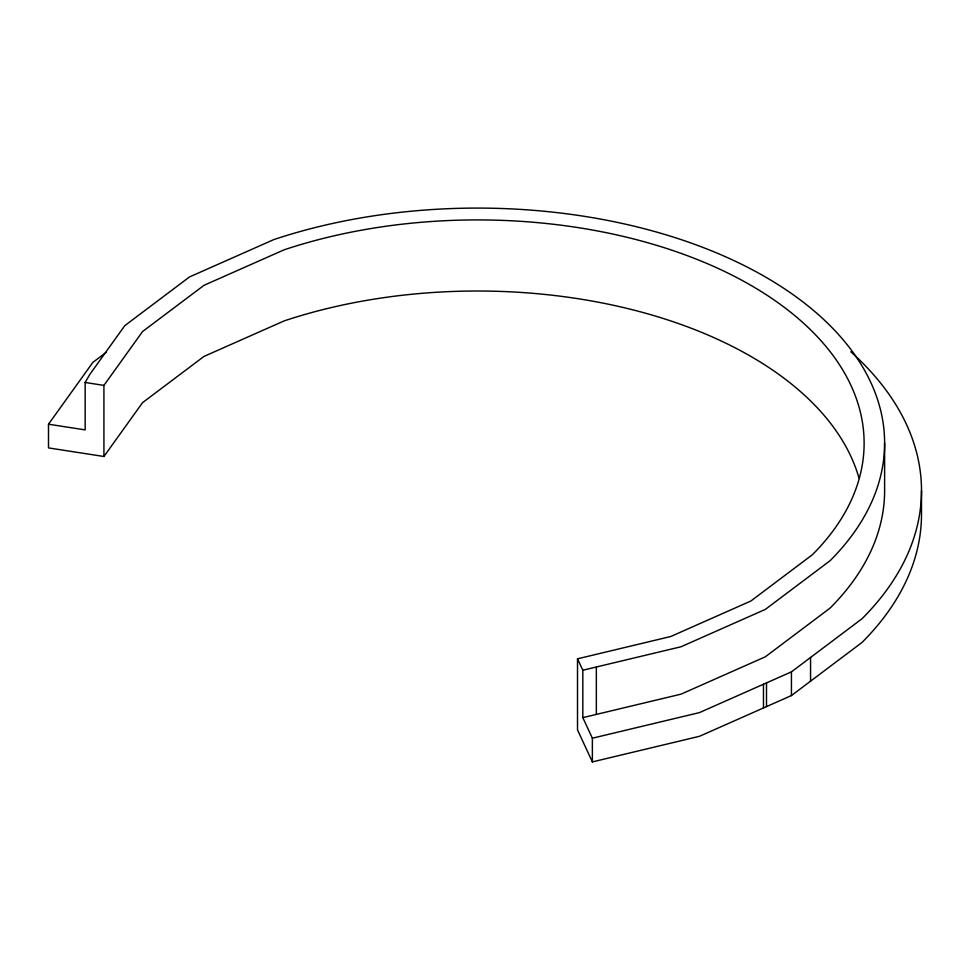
<?xml version="1.0" encoding="UTF-8"?>
<svg xmlns="http://www.w3.org/2000/svg" width="970" height="970" viewBox="0 0 970 970"><rect width="100%" height="100%" fill="white"/><g stroke="black" fill="none" stroke-linecap="round" stroke-linejoin="round"><path stroke-width="1.45" d="M858.935 477.87A386.678 223.245 0 0 0 284.089 320.924L204.003 356.414L142.554 402.647L103.923 456.494L48.5 447.91L48.5 424.217L85.166 429.88L85.166 382.483L89.737 374.517L124.815 325.629L189.514 276.935L273.843 239.578A407.182 235.079 0 0 1 765.354 276.935A407.182 235.079 0 0 1 830.065 560.708L765.354 609.39L681.025 646.76L582.824 670.234L582.824 717.642L592.367 738.206L592.367 761.911L699.467 736.303L791.435 695.563L862.003 642.455A444.066 256.383 0 0 0 921.5 514.27L921.5 490.565M48.5 424.217L92.865 362.38L106.045 352.462M103.923 456.494L103.923 385.393L142.554 331.546L204.003 285.313L284.089 249.823A386.678 223.245 0 0 1 750.865 285.313A386.678 223.245 0 0 1 812.314 554.791L750.865 601.024L670.779 636.502L577.514 658.812L577.514 729.913L592.367 761.911M592.367 738.206L699.467 712.598L791.435 671.858L862.003 618.763A444.066 256.383 0 0 0 850.787 351.758M582.824 717.642L681.025 694.156L765.354 656.799L830.065 608.105A407.182 235.079 0 0 0 884.616 490.565L884.616 443.169M85.166 382.483L103.923 385.393M577.514 658.812L582.824 670.234M810.556 657.466L810.556 681.17M791.435 671.858L791.435 695.563M766.506 682.904L766.506 706.596M763.475 684.238L763.475 707.942M596.344 667.008L596.344 714.405"/></g></svg>
